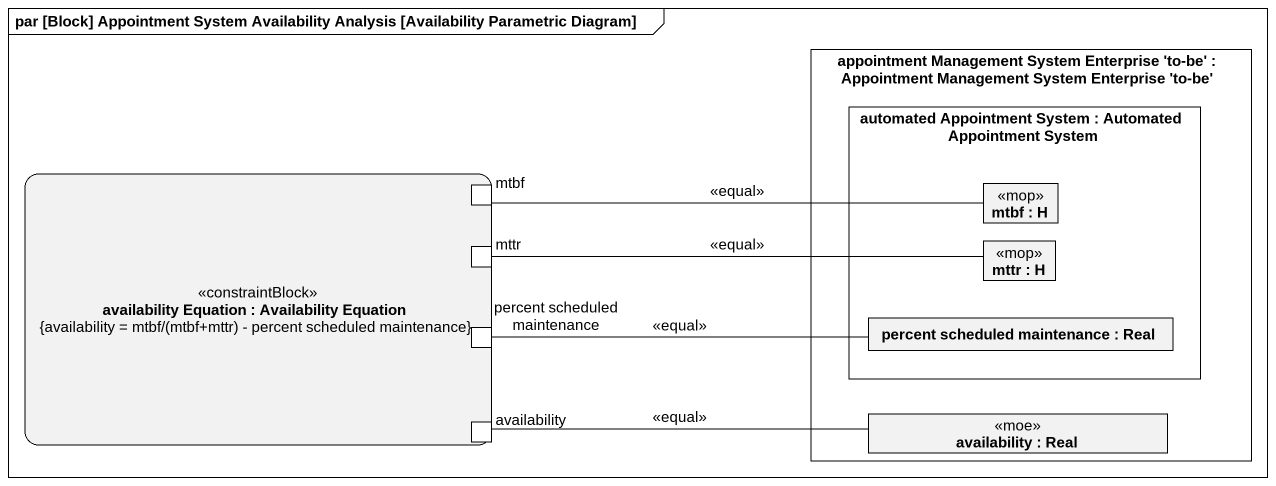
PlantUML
@startuml
mainframe par [Block] Appointment System Availability Analysis [Availability Parametric Diagram]
rectangle "appointment Management System Enterprise 'to-be' : Appointment Management System Enterprise 'to-be'" as appointment_Management {
  rectangle "automated Appointment System : Automated Appointment System" as automated_Appointment_System {
    rectangle "mtbf : H" as mtbf_2 <<mop>>
    rectangle "mttr : H" as mttr_2 <<mop>>
    rectangle "percent scheduled maintenance : Real" as percent_scheduled_2
  }
  rectangle "availability : Real" as availability_2 <<moe>>
}
rectangle "availability Equation : Availability Equation\n{availability = mtbf/(mtbf+mttr) - percent scheduled maintenance}" as availability_Equation <<constraintBlock>> {
  port mtbf
  port mttr
  port "percent scheduled maintenance" as percent_scheduled
  port availability
}
mtbf -right- mtbf_2 : <<equal>>
mttr -right- mttr_2 : <<equal>>
percent_scheduled -right- percent_scheduled_2 : <<equal>>
availability -right- availability_2 : <<equal>>
@enduml
